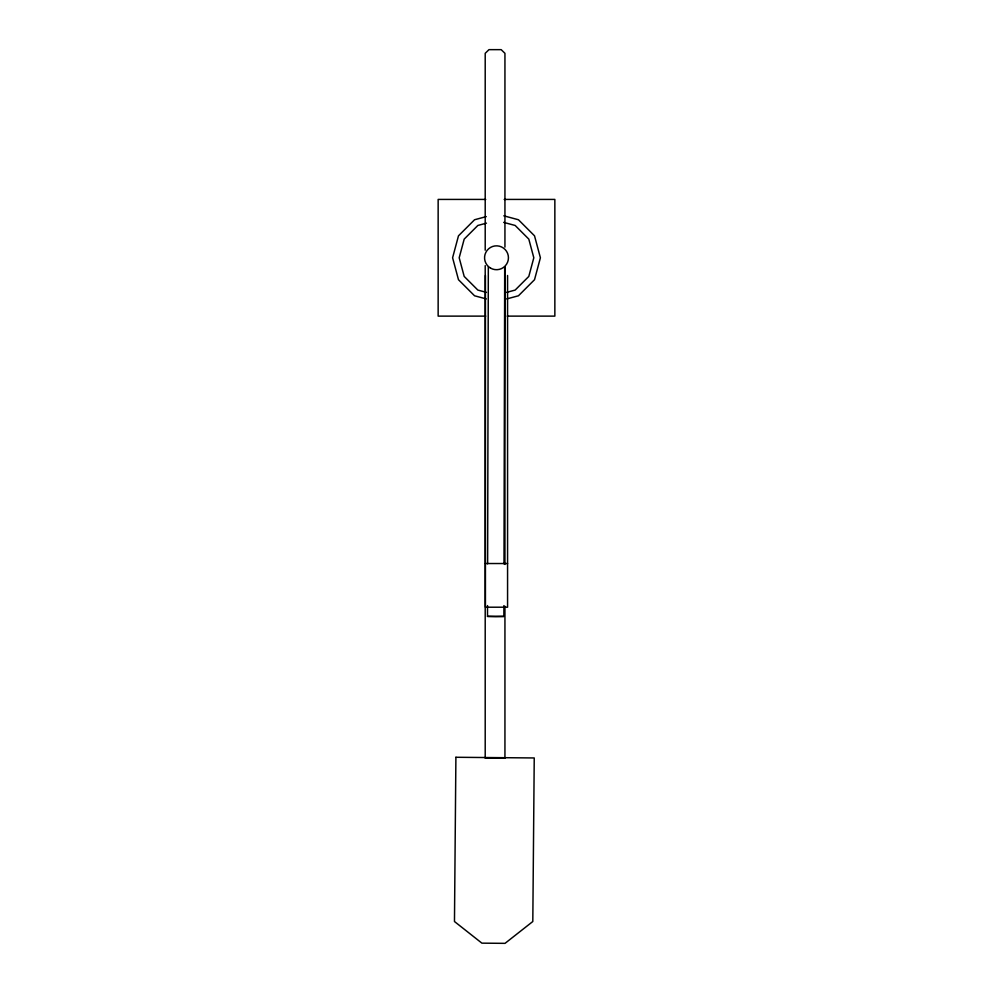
<?xml version="1.0" encoding="UTF-8"?>
<svg xmlns="http://www.w3.org/2000/svg" width="993" height="993" viewBox="0 0 993 993"><rect width="100%" height="100%" fill="white"/><g stroke="black" fill="none" stroke-linecap="round" stroke-linejoin="round"><path stroke-width="1.49" d="M503.898 605.606L503.873 616.43L495.644 616.566L487.501 616.392L487.526 605.569M487.625 563.825L488.32 267.005M503.997 563.863L504.692 267.043M486.26 216.611L474.555 219.751L458.481 235.825L452.597 257.77L458.481 279.716L474.555 295.79L486.26 298.918M486.458 223.152L477.844 225.461L464.19 239.114L459.188 257.77L464.19 276.426L477.844 290.08L486.458 292.389M506.542 292.389L515.156 290.08L528.81 276.426L533.812 257.77L528.81 239.114L515.156 225.461L503.674 222.382M506.74 298.918L518.445 295.79L534.519 279.716L540.403 257.77L534.519 235.825L518.445 219.751L503.811 215.829M486.458 758.081L503.687 758.081M487.501 616.392L503.873 616.43M485.751 199.419L438.149 199.419L438.149 316.122L485.751 316.122M504.183 199.419L554.851 199.419L554.851 316.122L507.249 316.122M485.428 563.528L507.572 563.528M507.572 275.483L507.572 607.207L485.428 607.207L485.428 275.483M504.94 247.096L504.94 53.312L501.167 49.65L488.978 49.65L485.205 53.312L485.205 250.186M504.94 267.179L504.94 564.434M504.94 606.313L504.94 758.317M485.205 265.627L485.205 758.317M455.899 757.274L454.471 921.516L481.89 943.151L505.027 943.35L532.807 921.516L534.234 757.957L455.899 757.274M490.53 268.11A11.941 11.941 0 0 0 508.441 257.77A11.941 11.941 0 0 0 490.53 247.431A11.941 11.941 0 0 0 490.53 268.11"/></g></svg>
